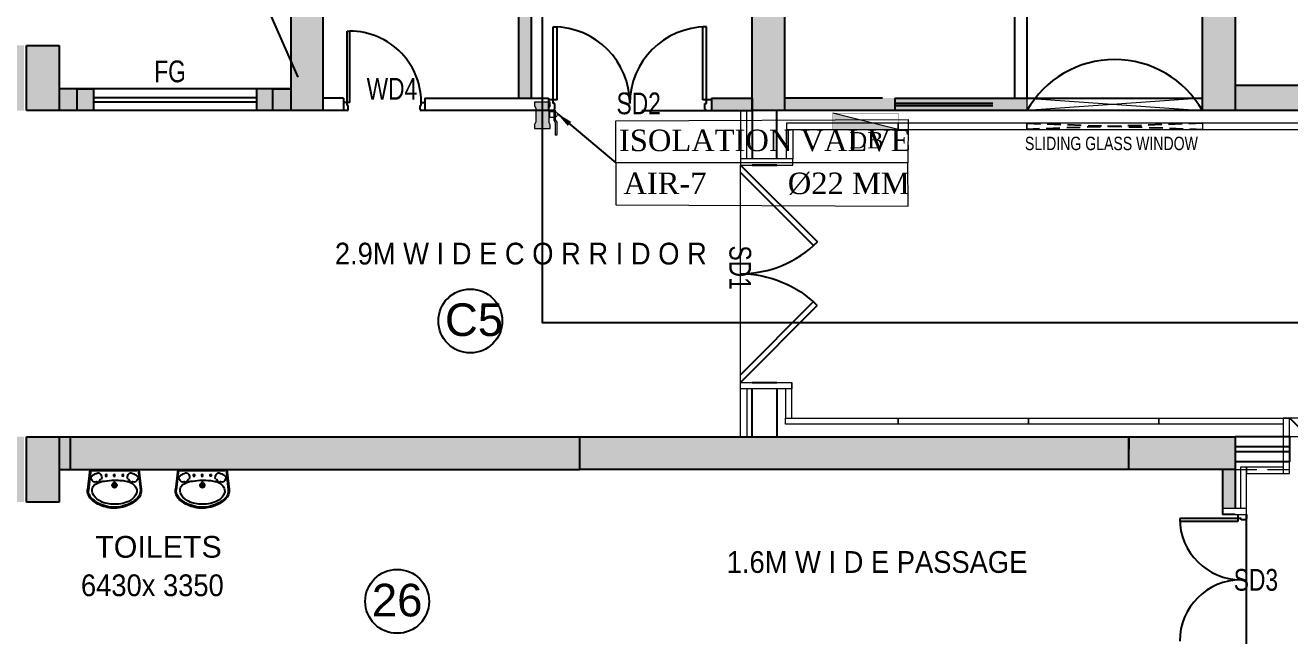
# Model space of a CAD drawing. Header units: metres. Extents: x 11749222 to 11901021, y -3863762 to -3708780.
# Drawn here: x 11784661 to 11796296, y -3792621 to -3787007 of the extents above; entities that cross this region are included whole.
import ezdxf
from ezdxf.enums import TextEntityAlignment as Align

# ---------------------------------------------------------------- set-up
doc = ezdxf.new("R2010")
doc.units = ezdxf.units.M
doc.header["$MEASUREMENT"] = 0
doc.linetypes.add('DASHED2', pattern=[0.375, 0.25, -0.125])
doc.linetypes.add('HIDDEN', pattern=[0.375, 0.25, -0.125])
doc.layers.get('0').update_dxf_attribs({"color": 251, "linetype": 'CONTINUOUS'})
for name, color, linetype, lineweight in [('0.0', 251, 'CONTINUOUS', 0), ('MEDI AIR 7', 4, 'CONTINUOUS', 25), ('MGPS', 123, 'CONTINUOUS', 13), ('OT TEXT', 251, 'CONTINUOUS', 5), ('WALL PANEL', 7, 'CONTINUOUS', 15)]:
    doc.layers.add(name, color=color, linetype=linetype, lineweight=lineweight)
for name, color, linetype in [('AR ANNOTATION', 8, 'CONTINUOUS'), ('BEAM', 251, 'CONTINUOUS'), ('BLOCK', 251, 'CONTINUOUS'), ('HATCH', 251, 'CONTINUOUS'), ('HS', 251, 'CONTINUOUS'), ('SECTION', 251, 'CONTINUOUS')]:
    doc.layers.add(name, color=color, linetype=linetype)
doc.styles.add('0_RM-NM', font='arial.ttf')
doc.styles.add('ARIAL', font='arial.ttf', dxfattribs={"width": 0.75})
doc.styles.add('Scale M 75', font='times.ttf', dxfattribs={"height": 125})
doc.styles.get("Standard").update_dxf_attribs({"font": 'arial.ttf'})
doc.dimstyles.new('Scale 50', dxfattribs={"dimscale": 0, "dimtxt": 200, "dimasz": 150, "dimexe": 0, "dimexo": 0.1, "dimgap": 0, "dimtad": 0, "dimtoh": 1, "dimdec": 0, "dimzin": 0, "dimdsep": 46, "dimtxsty": '0_RM-NM', "dimcen": 0, "dimdle": 100, "dimclrd": 204, "dimclre": 212, "dimclrt": 224, "dimadec": 0, "dimazin": 0, "dimtfac": 1, "dimtdec": 0, "dimtofl": 0, "dimtmove": 1, "dimatfit": 3, "dimfxl": 0.15, "dimtolj": 1, "dimtzin": 0, "dimlwe": -1, "dimarcsym": 0})

# ---------------------------------------------------------------- blocks, each defined once
blk = doc.blocks.new('A$C4D064DB7')
at = {"lineweight": 9}
h = blk.add_hatch(color=7, dxfattribs=at)
h.set_gradient(color1=(255, 255, 255), color2=(0, 38, 76), tint=1, name='INVCYLINDER')
h.paths.add_polyline_path([(4.55, 7.11), (3.75, 5.71), (3.75, 3.71), (12.35, 3.71), (12.35, 5.71), (11.55, 7.11), (11.55, 14.68), (12.35, 16.08), (12.35, 18.08), (3.75, 18.08), (3.75, 16.08), (4.55, 14.68)])
at = {"color": 7, "lineweight": 9}
for p, q in [((3.75, 18.08), (12.35, 18.08)), ((3.75, 16.08), (3.75, 18.08)), ((3.75, 16.08), (4.55, 14.68)), ((4.55, 14.68), (4.55, 7.11)), ((12.35, 16.08), (11.55, 14.68)), ((11.55, 14.68), (11.55, 7.11)), ((12.35, 18.08), (12.35, 16.08)), ((0, 11.9), (0, 10.9)), ((1, 8.4), (0.19, 7.07)), ((0.19, 7.07), (0.19, 0)), ((1.8, 8.17), (0.99, 6.85)), ((1, 13.69), (1, 8.4)), ((1, 13.69), (1.8, 13.69)), ((1.8, 13.69), (1.8, 8.17)), ((4.05, 12.9), (1.8, 12.9)), ((4.05, 9.9), (1.8, 9.9)), ((3.17, 12.9), (3.67, 12.9)), ((3.75, 5.71), (4.55, 7.11)), ((4.05, 13.05), (4.05, 9.72)), ((4.05, 13.05), (4.55, 13.05)), ((4.05, 9.72), (4.55, 9.72)), ((12.35, 5.71), (11.55, 7.11)), ((0.99, 6.85), (0.99, 0)), ((3.75, 3.71), (3.75, 5.71)), ((12.35, 3.71), (3.75, 3.71)), ((12.35, 5.71), (12.35, 3.71)), ((0.19, 0), (0.99, 0))]:
    blk.add_line(p, q, dxfattribs=at)
for centre, start, end in [((1, 11.9), 90, 180), ((1, 10.9), 180, 270)]:
    blk.add_arc(centre, 1, start, end, dxfattribs=at)
blk = doc.blocks.new('A$C2EC22F09')
at = {"lineweight": 15, "ltscale": 5}
h = blk.add_hatch(color=251, dxfattribs=at)
h.dxf.hatch_style = 1
h.paths.add_polyline_path([(150, 300), (0, 300), (0, -300)])
at = {"color": 7, "lineweight": 15, "ltscale": 5}
blk.add_line((0, -300), (150, 300), dxfattribs=at)
at = {"color": 7, "lineweight": 15, "ltscale": 5, "const_width": 2.42}
blk.add_lwpolyline([(0, -300), (0, 300), (150, 300), (150, -300), (0, -300)], dxfattribs=at)
at = {"layer": 'OT TEXT', "color": 117, "lineweight": 5, "insert": (-100, -9), "char_height": 150, "attachment_point": 5, "rotation": 270}
blk.add_mtext('{\\fTimes New Roman|b0|i0|c0|p18;\\C5;DB}', dxfattribs=at)

msp = doc.modelspace()

# ---------------------------------------------------------------- hatches: boundary and pattern name
at = {"ltscale": 500}
h = msp.add_hatch(color=256, dxfattribs=at)
h.paths.add_polyline_path([(11796543.1, -3787561.8), (11796543.1, -3787791.8), (11796543.1, -3787791.8)])
h.paths.add_polyline_path([(11796485.9, -3787791.8), (11796485.9, -3787561.8), (11795793.1, -3787561.8), (11795793.1, -3787791.8)])
for points in [[(11785138.1, -3787591.8), (11784973.1, -3787591.8), (11784973.1, -3787791.8), (11785138.1, -3787791.8)], [(11787103.1, -3787591.8), (11786938.1, -3787591.8), (11786938.1, -3787791.8), (11787103.1, -3787791.8)], [(11790974.3, -3787676.8), (11790974.3, -3787791.8), (11791348.1, -3787791.8), (11791348.1, -3787676.8)], [(11793878.1, -3787676.8), (11791648.1, -3787676.8), (11791648.1, -3787791.8), (11793878.1, -3787791.8)], [(11784973.1, -3790791.8), (11795793.1, -3790791.8), (11795793.1, -3791091.8), (11784973.1, -3791091.8)]]:
    msp.add_hatch(color=256, dxfattribs=at).paths.add_polyline_path(points)
h = msp.add_hatch(color=256, dxfattribs=at)
h.paths.add_polyline_path([(11795793.1, -3791506.8), (11795678.1, -3791506.8), (11795678.1, -3791478.2), (11795678.1, -3791506.8), (11795793.1, -3791506.8)])
h.paths.add_polyline_path([(11795678.1, -3791449.7), (11795793.1, -3791449.7), (11795793.1, -3791091.8), (11795678.1, -3791091.8)])
at = {"layer": 'HATCH', "ltscale": 500}
h = msp.add_hatch(color=251, dxfattribs=at)
h.dxf.hatch_style = 1
h.paths.add_polyline_path([(11782733.1, -3820581.8), (11783033.1, -3820581.8), (11783033.1, -3821481.8), (11782733.1, -3821481.8)])
h.paths.add_polyline_path([(11826143.1, -3824446.8), (11827043.1, -3824446.8), (11827043.1, -3824746.8), (11826143.1, -3824746.8)])
h.paths.add_polyline_path([(11800558.1, -3830511.8), (11800858.1, -3830511.8), (11800858.1, -3831411.8), (11800558.1, -3831411.8)])
h.paths.add_polyline_path([(11822943.1, -3830511.8), (11823543.1, -3830511.8), (11823543.1, -3830811.8), (11822943.1, -3830811.8)])
h.paths.add_polyline_path([(11779303.1, -3812391.8), (11780053.1, -3812391.8), (11780053.1, -3812691.8), (11779303.1, -3812691.8)])
h.paths.add_polyline_path([(11779303.1, -3815921.8), (11780203.1, -3815921.8), (11780203.1, -3816221.8), (11779303.1, -3816221.8)])
h.paths.add_polyline_path([(11816284.8, -3830411.8), (11817113.1, -3830411.8), (11817113.1, -3830711.8), (11816284.8, -3830711.8)])
h.paths.add_polyline_path([(11792528.1, -3829811.8), (11792828.1, -3829811.8), (11792828.1, -3830711.8), (11792528.1, -3830711.8)])
h.paths.add_polyline_path([(11786358.1, -3829961.8), (11786658.1, -3829961.8), (11786658.1, -3830711.8), (11786358.1, -3830711.8)])
h.paths.add_polyline_path([(11786033.1, -3830736.8), (11786333.1, -3830736.8), (11786333.1, -3831486.8), (11786033.1, -3831486.8)])
h.paths.add_polyline_path([(11779303.1, -3801521.8), (11780053.1, -3801521.8), (11780053.1, -3801821.8), (11779303.1, -3801821.8)])
h.paths.add_polyline_path([(11826143.1, -3801521.8), (11827043.1, -3801521.8), (11827043.1, -3801821.8), (11826143.1, -3801821.8)])
h.paths.add_polyline_path([(11779203.1, -3820581.8), (11779503.1, -3820581.8), (11779503.1, -3821481.8), (11779203.1, -3821481.8)])
h.paths.add_polyline_path([(11786033.1, -3829961.8), (11786333.1, -3829961.8), (11786333.1, -3830711.8), (11786033.1, -3830711.8)])
h.paths.add_polyline_path([(11826043.1, -3787791.8), (11826343.1, -3787791.8), (11826343.1, -3786813.5), (11826043.1, -3786813.5)])
h.paths.add_polyline_path([(11779303.1, -3808791.8), (11780053.1, -3808791.8), (11780053.1, -3809091.8), (11779303.1, -3809091.8)])
h.paths.add_polyline_path([(11807758.1, -3830511.8), (11808058.1, -3830511.8), (11808058.1, -3831411.8), (11807758.1, -3831411.8)])
h.paths.add_polyline_path([(11826143.1, -3781561.8), (11827043.1, -3781561.8), (11827043.1, -3781861.8), (11826143.1, -3781861.8)])
h.paths.add_polyline_path([(11826143.1, -3797921.8), (11827043.1, -3797921.8), (11827043.1, -3798221.8), (11826143.1, -3798221.8)])
h.paths.add_polyline_path([(11779303.1, -3805191.8), (11780053.1, -3805191.8), (11780053.1, -3805491.8), (11779303.1, -3805491.8)])
h.paths.add_polyline_path([(11811358.1, -3824481.8), (11811658.1, -3824481.8), (11811658.1, -3825381.8), (11811358.1, -3825381.8)])
h.paths.add_polyline_path([(11826143.1, -3805191.8), (11827043.1, -3805191.8), (11827043.1, -3805491.8), (11826143.1, -3805491.8)])
h.paths.add_polyline_path([(11784348.1, -3790791.8), (11784648.1, -3790791.8), (11784648.1, -3791391.8), (11784348.1, -3791391.8)])
h.paths.add_polyline_path([(11779303.1, -3790791.8), (11780203.1, -3790791.8), (11780203.1, -3791091.8), (11779303.1, -3791091.8)])
h.paths.add_polyline_path([(11826143.1, -3790791.8), (11826943.1, -3790791.8), (11826943.1, -3791091.8), (11826143.1, -3791091.8)])
h.paths.add_polyline_path([(11822943.1, -3819521.8), (11823642, -3819521.8), (11823642, -3819821.8), (11822943.1, -3819821.8)])
h.paths.add_polyline_path([(11820113.1, -3830411.8), (11820941.3, -3830411.8), (11820941.3, -3830711.8), (11820113.1, -3830711.8)])
h.paths.add_polyline_path([(11826143.1, -3812391.8), (11827043.1, -3812391.8), (11827043.1, -3812691.8), (11826143.1, -3812691.8)])
h.paths.add_polyline_path([(11784348.1, -3787191.8), (11784648.1, -3787191.8), (11784648.1, -3787791.8), (11784348.1, -3787791.8)])
h.paths.add_polyline_path([(11784673.1, -3787191.8), (11784973.1, -3787191.8), (11784973.1, -3787791.8), (11784673.1, -3787791.8)])
h.paths.add_polyline_path([(11780683.1, -3786891.8), (11780983.1, -3786891.8), (11780983.1, -3787791.8), (11780683.1, -3787791.8)])
h.paths.add_polyline_path([(11826143.1, -3830411.8), (11827043.1, -3830411.8), (11827043.1, -3830711.8), (11826143.1, -3830711.8)])
h.paths.add_polyline_path([(11798793.1, -3779261.8), (11799093.1, -3779261.8), (11799093.1, -3780161.8), (11798793.1, -3780161.8)])
h.paths.add_polyline_path([(11804823.1, -3779261.8), (11805123.1, -3779261.8), (11805123.1, -3780161.8), (11804823.1, -3780161.8)])
h.paths.add_polyline_path([(11782733.1, -3829961.8), (11783033.1, -3829961.8), (11783033.1, -3830711.8), (11782733.1, -3830711.8)])
h.paths.add_polyline_path([(11784673.1, -3790791.8), (11784973.1, -3790791.8), (11784973.1, -3791391.8), (11784673.1, -3791391.8)])
h.paths.add_polyline_path([(11795493.1, -3779261.8), (11795793.1, -3779261.8), (11795793.1, -3780161.8), (11795493.1, -3780161.8)])
h.paths.add_polyline_path([(11780683.1, -3781011.8), (11780983.1, -3781011.8), (11780983.1, -3781761.8), (11780683.1, -3781761.8)])
h.paths.add_polyline_path([(11784348.1, -3794391.8), (11784648.1, -3794391.8), (11784648.1, -3794991.8), (11784348.1, -3794991.8)])
h.paths.add_polyline_path([(11784673.1, -3794991.8), (11784973.1, -3794991.8), (11784973.1, -3794391.8), (11784673.1, -3794391.8)])
h.paths.add_polyline_path([(11782733.1, -3815471.8), (11783033.1, -3815471.8), (11783033.1, -3816221.8), (11782733.1, -3816221.8)])
h.paths.add_polyline_path([(11784348.1, -3781011.8), (11784648.1, -3781011.8), (11784648.1, -3781761.8), (11784348.1, -3781761.8)])
h.paths.add_polyline_path([(11782283.1, -3830736.8), (11783033.1, -3830736.8), (11783033.1, -3831036.8), (11782283.1, -3831036.8)])
h.paths.add_polyline_path([(11811358.1, -3830511.8), (11811658.1, -3830511.8), (11811658.1, -3831411.8), (11811358.1, -3831411.8)])
h.paths.add_polyline_path([(11782733.1, -3824481.8), (11783033.1, -3824481.8), (11783033.1, -3825231.8), (11782733.1, -3825231.8)])
h.paths.add_polyline_path([(11804158.1, -3830511.8), (11804458.1, -3830511.8), (11804458.1, -3831411.8), (11804158.1, -3831411.8)])
h.paths.add_polyline_path([(11826143.1, -3794391.8), (11827043.1, -3794391.8), (11827043.1, -3794691.8), (11826143.1, -3794691.8)])
h.paths.add_polyline_path([(11779303.1, -3797921.8), (11780053.1, -3797921.8), (11780053.1, -3798221.8), (11779303.1, -3798221.8)])
h.paths.add_polyline_path([(11820113.1, -3830736.8), (11820713.1, -3830736.8), (11820713.1, -3831036.8), (11820113.1, -3831036.8)])
h.paths.add_polyline_path([(11779028.1, -3830736.8), (11779778.1, -3830736.8), (11779778.1, -3831036.8), (11779028.1, -3831036.8)])
h.paths.add_polyline_path([(11816513.1, -3830736.8), (11817113.1, -3830736.8), (11817113.1, -3831036.8), (11816513.1, -3831036.8)])
h.paths.add_polyline_path([(11780203.1, -3794391.8), (11779303.1, -3794391.8), (11779303.1, -3794691.8), (11780203.1, -3794691.8)])
h.paths.add_polyline_path([(11792528.1, -3824481.8), (11792828.1, -3824481.8), (11792828.1, -3825381.8), (11792528.1, -3825381.8)])
h.paths.add_polyline_path([(11796958.1, -3830511.8), (11797258.1, -3830511.8), (11797258.1, -3831411.8), (11796958.1, -3831411.8)])
h.paths.add_polyline_path([(11816813.1, -3824481.8), (11817113.1, -3824481.8), (11817113.1, -3825381.8), (11816813.1, -3825381.8)])
h.paths.add_polyline_path([(11826143.1, -3815921.8), (11827043.1, -3815921.8), (11827043.1, -3816221.8), (11826143.1, -3816221.8)])
h.paths.add_polyline_path([(11826143.1, -3821181.8), (11827121.3, -3821181.8), (11827121.3, -3821481.8), (11826143.1, -3821481.8)])
h.paths.add_polyline_path([(11787103.1, -3780861.8), (11787403.1, -3780861.8), (11787403.1, -3781761.8), (11787103.1, -3781761.8)])
edge = h.paths.add_edge_path()
edge.add_line((11807608.1, -3780861.8), (11807608.1, -3781761.8))
edge.add_line((11820113.1, -3821481.8), (11821091.3, -3821481.8))
edge.add_line((11786033.1, -3815471.8), (11786033.1, -3816221.8))
edge.add_line((11807908.1, -3787791.8), (11807908.1, -3786891.8))
edge.add_line((11786333.1, -3825231.8), (11786333.1, -3824481.8))
edge.add_line((11786358.1, -3824481.8), (11786358.1, -3825231.8))
h.paths.add_polyline_path([(11804823.1, -3821181.8), (11805723.1, -3821181.8), (11805723.1, -3821481.8), (11804823.1, -3821481.8)], flags=17)
h.paths.add_polyline_path([(11789463.1, -3820581.8), (11789763.1, -3820581.8), (11789763.1, -3821481.8), (11789463.1, -3821481.8)], flags=17)
h.paths.add_polyline_path([(11786358.1, -3820731.8), (11786658.1, -3820731.8), (11786658.1, -3821481.8), (11786358.1, -3821481.8)], flags=17)
h.paths.add_polyline_path([(11786358.1, -3824481.8), (11786658.1, -3824481.8), (11786658.1, -3825231.8), (11786358.1, -3825231.8)], flags=17)
h.paths.add_polyline_path([(11794814.8, -3821181.8), (11795793.1, -3821181.8), (11795793.1, -3821481.8), (11794814.8, -3821481.8)], flags=17)
h.paths.add_polyline_path([(11796618.9, -3824481.8), (11797597.2, -3824481.8), (11797597.2, -3824781.8), (11796618.9, -3824781.8)], flags=17)
h.paths.add_polyline_path([(11810183.1, -3821181.8), (11811083.1, -3821181.8), (11811083.1, -3821481.8), (11810183.1, -3821481.8)], flags=17)
h.paths.add_polyline_path([(11798793.1, -3821181.8), (11799771.3, -3821181.8), (11799771.3, -3821481.8), (11798793.1, -3821481.8)], flags=17)
h.paths.add_polyline_path([(11816213.1, -3821181.8), (11817113.1, -3821181.8), (11817113.1, -3821481.8), (11816213.1, -3821481.8)], flags=17)
h.paths.add_polyline_path([(11786033.1, -3820731.8), (11786333.1, -3820731.8), (11786333.1, -3821481.8), (11786033.1, -3821481.8)], flags=17)
h.paths.add_polyline_path([(11786033.1, -3824481.8), (11786333.1, -3824481.8), (11786333.1, -3825231.8), (11786033.1, -3825231.8)], flags=17)
h.paths.add_polyline_path([(11810183.1, -3794391.8), (11811083.1, -3794391.8), (11811083.1, -3794691.8), (11810183.1, -3794691.8)], flags=17)
h.paths.add_polyline_path([(11804823.1, -3787191.8), (11805123.1, -3787191.8), (11805123.1, -3787791.8), (11804823.1, -3787791.8)], flags=16)
h.paths.add_polyline_path([(11804823.1, -3801521.8), (11805723.1, -3801521.8), (11805723.1, -3801821.8), (11804823.1, -3801821.8)], flags=17)
h.paths.add_polyline_path([(11801593.1, -3785331.8), (11802193.1, -3785331.8), (11802193.1, -3785631.8), (11801593.1, -3785631.8)], flags=17)
h.paths.add_polyline_path([(11801593.1, -3787491.8), (11802193.1, -3787491.8), (11802193.1, -3787791.8), (11801593.1, -3787791.8)], flags=16)
h.paths.add_polyline_path([(11810183.1, -3815921.8), (11811083.1, -3815921.8), (11811083.1, -3816221.8), (11810183.1, -3816221.8)], flags=17)
h.paths.add_polyline_path([(11786033.1, -3815471.8), (11786333.1, -3815471.8), (11786333.1, -3816221.8), (11786033.1, -3816221.8)], flags=17)
h.paths.add_polyline_path([(11795793.1, -3805491.8), (11794893.1, -3805491.8), (11794893.1, -3805191.8), (11795793.1, -3805191.8)], flags=17)
h.paths.add_polyline_path([(11788863.1, -3812391.8), (11789763.1, -3812391.8), (11789763.1, -3812691.8), (11788863.1, -3812691.8)], flags=17)
h.paths.add_polyline_path([(11795493.1, -3815621.8), (11795793.1, -3815621.8), (11795793.1, -3816521.8), (11795493.1, -3816521.8)], flags=17)
h.paths.add_polyline_path([(11788863.1, -3815921.8), (11789763.1, -3815921.8), (11789763.1, -3816221.8), (11788863.1, -3816221.8)], flags=17)
h.paths.add_polyline_path([(11804823.1, -3812391.8), (11805723.1, -3812391.8), (11805723.1, -3812691.8), (11804823.1, -3812691.8)], flags=17)
h.paths.add_polyline_path([(11786358.1, -3815471.8), (11786658.1, -3815471.8), (11786658.1, -3816221.8), (11786358.1, -3816221.8)], flags=17)
h.paths.add_polyline_path([(11788863.1, -3808791.8), (11789763.1, -3808791.8), (11789763.1, -3809091.8), (11788863.1, -3809091.8)], flags=17)
h.paths.add_polyline_path([(11810183.1, -3797921.8), (11811083.1, -3797921.8), (11811083.1, -3798221.8), (11810183.1, -3798221.8)], flags=17)
h.paths.add_polyline_path([(11810183.1, -3808791.8), (11811083.1, -3808791.8), (11811083.1, -3809091.8), (11810183.1, -3809091.8)], flags=17)
h.paths.add_polyline_path([(11810183.1, -3805191.8), (11811083.1, -3805191.8), (11811083.1, -3805491.8), (11810183.1, -3805491.8)], flags=17)
h.paths.add_polyline_path([(11813683.1, -3819521.8), (11814283.1, -3819521.8), (11814283.1, -3819821.8), (11813683.1, -3819821.8)], flags=17)
h.paths.add_polyline_path([(11820113.1, -3801521.8), (11821013.1, -3801521.8), (11821013.1, -3801821.8), (11820113.1, -3801821.8)], flags=17)
h.paths.add_polyline_path([(11816213.1, -3801521.8), (11817113.1, -3801521.8), (11817113.1, -3801821.8), (11816213.1, -3801821.8)], flags=17)
h.paths.add_polyline_path([(11798793.1, -3808491.8), (11799093.1, -3808491.8), (11799093.1, -3809391.8), (11798793.1, -3809391.8)], flags=17)
h.paths.add_polyline_path([(11804823.1, -3808791.8), (11805723.1, -3808791.8), (11805723.1, -3809091.8), (11804823.1, -3809091.8)], flags=17)
h.paths.add_polyline_path([(11820113.1, -3821181.8), (11821091.3, -3821181.8), (11821091.3, -3821481.8), (11820113.1, -3821481.8)], flags=17)
h.paths.add_polyline_path([(11795493.1, -3808491.8), (11795793.1, -3808491.8), (11795793.1, -3809391.8), (11795493.1, -3809391.8)], flags=17)
h.paths.add_polyline_path([(11816813.1, -3808491.8), (11817113.1, -3808491.8), (11817113.1, -3809391.8), (11816813.1, -3809391.8)], flags=17)
h.paths.add_polyline_path([(11798793.1, -3801521.8), (11799693.1, -3801521.8), (11799693.1, -3801821.8), (11798793.1, -3801821.8)], flags=17)
h.paths.add_polyline_path([(11811910.6, -3787491.8), (11812810.6, -3787491.8), (11812810.6, -3787791.8), (11811910.6, -3787791.8)], flags=17)
h.paths.add_polyline_path([(11816213.1, -3787491.8), (11817113.1, -3787491.8), (11817113.1, -3787791.8), (11816213.1, -3787791.8)], flags=17)
h.paths.add_polyline_path([(11820113.1, -3787491.8), (11821013.1, -3787491.8), (11821013.1, -3787791.8), (11820113.1, -3787791.8)], flags=17)
h.paths.add_polyline_path([(11804823.1, -3805191.8), (11805723.1, -3805191.8), (11805723.1, -3805491.8), (11804823.1, -3805491.8)], flags=17)
h.paths.add_polyline_path([(11798793.1, -3805191.8), (11799693.1, -3805191.8), (11799693.1, -3805491.8), (11798793.1, -3805491.8)], flags=17)
h.paths.add_polyline_path([(11792363.1, -3819521.8), (11792963.1, -3819521.8), (11792963.1, -3819821.8), (11792363.1, -3819821.8)], flags=17)
h.paths.add_polyline_path([(11804823.1, -3794391.8), (11805723.1, -3794391.8), (11805723.1, -3794691.8), (11804823.1, -3794691.8)], flags=17)
h.paths.add_polyline_path([(11788863.1, -3805191.8), (11789763.1, -3805191.8), (11789763.1, -3805491.8), (11788863.1, -3805491.8)], flags=17)
h.paths.add_polyline_path([(11820113.1, -3805191.8), (11821013.1, -3805191.8), (11821013.1, -3805491.8), (11820113.1, -3805491.8)], flags=17)
h.paths.add_polyline_path([(11816213.1, -3805191.8), (11817113.1, -3805191.8), (11817113.1, -3805491.8), (11816213.1, -3805491.8)], flags=17)
h.paths.add_polyline_path([(11820113.1, -3808491.8), (11820413.1, -3808491.8), (11820413.1, -3809391.8), (11820113.1, -3809391.8)], flags=17)
h.paths.add_polyline_path([(11798793.1, -3812091.8), (11799093.1, -3812091.8), (11799093.1, -3812991.8), (11798793.1, -3812991.8)], flags=17)
h.paths.add_polyline_path([(11820113.1, -3815621.8), (11820413.1, -3815621.8), (11820413.1, -3816521.8), (11820113.1, -3816521.8)], flags=17)
h.paths.add_polyline_path([(11804823.1, -3797921.8), (11805723.1, -3797921.8), (11805723.1, -3798221.8), (11804823.1, -3798221.8)], flags=17)
h.paths.add_polyline_path([(11816813.1, -3797621.8), (11817113.1, -3797621.8), (11817113.1, -3798521.8), (11816813.1, -3798521.8)], flags=17)
h.paths.add_polyline_path([(11820113.1, -3797621.8), (11820413.1, -3797621.8), (11820413.1, -3798521.8), (11820113.1, -3798521.8)], flags=17)
h.paths.add_polyline_path([(11794893.1, -3801521.8), (11795793.1, -3801521.8), (11795793.1, -3801821.8), (11794893.1, -3801821.8)], flags=17)
h.paths.add_polyline_path([(11809987.8, -3801521.6), (11811083.1, -3801521.8), (11811083.1, -3801821.8), (11809987.8, -3801821.6)], flags=17)
h.paths.add_polyline_path([(11788863.1, -3801521.8), (11789763.1, -3801521.8), (11789763.1, -3801821.8), (11788863.1, -3801821.8)], flags=17)
h.paths.add_polyline_path([(11803818.9, -3824481.8), (11804797.2, -3824481.8), (11804797.2, -3824781.8), (11803818.9, -3824781.8)], flags=17)
h.paths.add_polyline_path([(11795493.1, -3812091.8), (11795793.1, -3812091.8), (11795793.1, -3812991.8), (11795493.1, -3812991.8)], flags=17)
h.paths.add_polyline_path([(11791348.1, -3781761.8), (11791648.1, -3781761.8), (11791648.1, -3780961.8), (11791348.1, -3780961.8)], flags=17)
h.paths.add_polyline_path([(11820113.1, -3794091.8), (11820413.1, -3794091.8), (11820413.1, -3794991.8), (11820113.1, -3794991.8)], flags=17)
h.paths.add_polyline_path([(11795493.1, -3784731.8), (11795793.1, -3784731.8), (11795793.1, -3785631.8), (11795493.1, -3785631.8)], flags=17)
h.paths.add_polyline_path([(11810183.1, -3790791.8), (11811083.1, -3790791.8), (11811083.1, -3791091.8), (11810183.1, -3791091.8)], flags=17)
h.paths.add_polyline_path([(11804823.1, -3784731.8), (11805123.1, -3784731.8), (11805123.1, -3785631.8), (11804823.1, -3785631.8)], flags=17)
h.paths.add_polyline_path([(11791348.1, -3786891.8), (11791648.1, -3786891.8), (11791648.1, -3787791.8), (11791348.1, -3787791.8)], flags=17)
h.paths.add_polyline_path([(11807608.1, -3786891.8), (11807908.1, -3786891.8), (11807908.1, -3787791.8), (11807608.1, -3787791.8)], flags=16)
h.paths.add_polyline_path([(11788863.1, -3790791.8), (11789763.1, -3790791.8), (11789763.1, -3791091.8), (11788863.1, -3791091.8)], flags=17)
h.paths.add_polyline_path([(11798793.1, -3790791.8), (11799438.1, -3790791.8), (11799438.1, -3791091.8), (11798793.1, -3791091.8)], flags=17)
h.paths.add_polyline_path([(11787103.1, -3786891.8), (11787403.1, -3786891.8), (11787403.1, -3787791.8), (11787103.1, -3787791.8)], flags=17)
h.paths.add_polyline_path([(11816813.1, -3780861.8), (11817113.1, -3780861.8), (11817113.1, -3781761.8), (11816813.1, -3781761.8)], flags=17)
h.paths.add_polyline_path([(11795493.1, -3786891.8), (11795793.1, -3786891.8), (11795793.1, -3787791.8), (11795493.1, -3787791.8)], flags=17)
h.paths.add_polyline_path([(11812210.6, -3780861.8), (11812510.6, -3780861.8), (11812510.6, -3781761.8), (11812210.6, -3781761.8)], flags=17)
h.paths.add_polyline_path([(11820113.1, -3790791.8), (11821013.1, -3790791.8), (11821013.1, -3791091.8), (11820113.1, -3791091.8)], flags=17)
h.paths.add_polyline_path([(11795493.1, -3797621.8), (11795793.1, -3797621.8), (11795793.1, -3798521.8), (11795493.1, -3798521.8)], flags=17)
h.paths.add_polyline_path([(11788863.1, -3794391.8), (11789763.1, -3794391.8), (11789763.1, -3794691.8), (11788863.1, -3794691.8)], flags=17)
h.paths.add_polyline_path([(11807608.1, -3780861.8), (11807908.1, -3780861.8), (11807908.1, -3781761.8), (11807608.1, -3781761.8)], flags=17)
h.paths.add_polyline_path([(11816213.1, -3790791.8), (11817113.1, -3790791.8), (11817113.1, -3791091.8), (11816213.1, -3791091.8)], flags=17)
h.paths.add_polyline_path([(11820113.1, -3780861.8), (11820413.1, -3780861.8), (11820413.1, -3781761.8), (11820113.1, -3781761.8)], flags=17)
h.paths.add_polyline_path([(11807418.9, -3824481.8), (11808397.2, -3824481.8), (11808397.2, -3824781.8), (11807418.9, -3824781.8)], flags=17)
h.paths.add_polyline_path([(11804823.1, -3790791.8), (11805723.1, -3790791.8), (11805723.1, -3791091.8), (11804823.1, -3791091.8)], flags=17)
h.paths.add_polyline_path([(11804823.1, -3815921.8), (11805723.1, -3815921.8), (11805723.1, -3816221.8), (11804823.1, -3816221.8)], flags=17)
h.paths.add_polyline_path([(11798793.1, -3794091.8), (11799093.1, -3794091.8), (11799093.1, -3794991.8), (11798793.1, -3794991.8)], flags=17)
h.paths.add_polyline_path([(11810183.1, -3812391.8), (11811083.1, -3812391.8), (11811083.1, -3812691.8), (11810183.1, -3812691.8)], flags=17)
h.paths.add_polyline_path([(11795493.1, -3794991.8), (11795793.1, -3794991.8), (11795793.1, -3794094.2), (11795493.1, -3794094.2)], flags=17)
h.paths.add_polyline_path([(11816813.1, -3812091.8), (11817113.1, -3812091.8), (11817113.1, -3812991.8), (11816813.1, -3812991.8)], flags=17)
h.paths.add_polyline_path([(11798793.1, -3815621.8), (11799093.1, -3815621.8), (11799093.1, -3816521.8), (11798793.1, -3816521.8)], flags=17)
h.paths.add_polyline_path([(11820113.1, -3812091.8), (11820413.1, -3812091.8), (11820413.1, -3812991.8), (11820113.1, -3812991.8)], flags=17)
h.paths.add_polyline_path([(11794814.8, -3790791.8), (11795793.1, -3790791.8), (11795793.1, -3791091.8), (11794814.8, -3791091.8)], flags=17)
h.paths.add_polyline_path([(11816813.1, -3815621.8), (11817113.1, -3815621.8), (11817113.1, -3816521.8), (11816813.1, -3816521.8)], flags=17)
h.paths.add_polyline_path([(11798793.1, -3797621.8), (11799093.1, -3797621.8), (11799093.1, -3798521.8), (11798793.1, -3798521.8)], flags=17)
h.paths.add_polyline_path([(11788863.1, -3797921.8), (11789763.1, -3797921.8), (11789763.1, -3798221.8), (11788863.1, -3798221.8)], flags=17)
h.paths.add_polyline_path([(11816813.1, -3794091.8), (11817113.1, -3794091.8), (11817113.1, -3794991.8), (11816813.1, -3794991.8)], flags=17)
h.paths.add_polyline_path([(11820413.1, -3824539), (11820113.1, -3824539), (11820113.1, -3825460.1), (11820413.1, -3825460.1)])
at = {"layer": 'HS', "lineweight": -3, "ltscale": 500}
h = msp.add_hatch(color=256, dxfattribs=at)
h.dxf.hatch_style = 1
h.paths.add_polyline_path([(11789318.1, -3782828.6), (11789203.1, -3782828.6), (11789203.1, -3787676.8), (11789318.1, -3787676.8)])
h = msp.add_hatch(color=256, dxfattribs=at)
h.dxf.hatch_style = 1
h.paths.add_polyline_path([(11785288.1, -3787791.8), (11785288.1, -3787591.8), (11785138.1, -3787591.8), (11785138.1, -3787791.8)])
h.paths.add_polyline_path([(11786788.1, -3787591.8), (11786788.1, -3787791.8), (11786938.1, -3787791.8), (11786938.1, -3787591.8)])
h = msp.add_hatch(color=256, dxfattribs=at)
h.dxf.hatch_style = 1
h.paths.add_polyline_path([(11793563.1, -3787745.8), (11792663.1, -3787745.8), (11792663.1, -3787791.8), (11793563.1, -3787791.8)])
h.paths.add_polyline_path([(11793563.1, -3787722.8), (11792663.1, -3787722.8), (11792663.1, -3787745.8), (11793563.1, -3787745.8)])
h.paths.add_polyline_path([(11793563.1, -3787676.8), (11792663.1, -3787676.8), (11792663.1, -3787722.8), (11793563.1, -3787722.8)])
h.paths.add_polyline_path([(11790067.7, -3787574.2), (11790380.9, -3787574.2), (11790380.9, -3787875), (11790067.7, -3787875)], flags=9)

# ---------------------------------------------------------------- linework, layer by layer
at = {"lineweight": 25}
for p, q in [((11787403.1, -3787791.8), (11787403.1, -3780861.8)), ((11784648.1, -3781761.8), (11787168.1, -3787482.4)), ((11789203.1, -3787676.8), (11789203.1, -3782793.7)), ((11789318.1, -3787676.8), (11789318.1, -3782828.6)), ((11793763.1, -3785596.8), (11793763.1, -3787676.8)), ((11793878.1, -3785596.8), (11793878.1, -3787676.8)), ((11787103.1, -3786891.8), (11787103.1, -3787791.8)), ((11787621.8, -3787060.6), (11787648.1, -3787060.6)), ((11787621.8, -3787743.1), (11787621.8, -3787060.6)), ((11787648.1, -3787716.8), (11787648.1, -3787060.6)), ((11789519.3, -3787726.8), (11789519.3, -3787021.8)), ((11789519.3, -3787021.8), (11789554.3, -3787021.8)), ((11789554.3, -3787691.8), (11789554.3, -3787021.8)), ((11790894.3, -3787691.8), (11790894.3, -3787021.8)), ((11790929.3, -3787021.8), (11790894.3, -3787021.8)), ((11790929.3, -3787726.8), (11790929.3, -3787021.8)), ((11784673.1, -3787791.8), (11784673.1, -3787191.8)), ((11784673.1, -3787191.8), (11784973.1, -3787191.8)), ((11784973.1, -3787191.8), (11784973.1, -3787791.8)), ((11796543.1, -3787561.8), (11795793.1, -3787561.8)), ((11796543.1, -3787561.8), (11795793.1, -3787561.8)), ((11795793.1, -3787561.8), (11795793.1, -3787791.8)), ((11787103.1, -3787591.8), (11784973.1, -3787591.8)), ((11785138.1, -3787791.8), (11785138.1, -3787591.8)), ((11785288.1, -3787671.8), (11786788.1, -3787671.8)), ((11786938.1, -3787791.8), (11786938.1, -3787591.8)), ((11787588.1, -3787676.8), (11787403.1, -3787676.8)), ((11787588.1, -3787676.8), (11787588.1, -3787791.8)), ((11788338.1, -3787676.8), (11789474.3, -3787676.8)), ((11788338.1, -3787676.8), (11788338.1, -3787791.8)), ((11789474.3, -3787676.8), (11789474.3, -3787791.8)), ((11790974.3, -3787676.8), (11791348.1, -3787676.8)), ((11790974.3, -3787676.8), (11790974.3, -3787791.8)), ((11791348.1, -3787676.8), (11791348.1, -3787791.8)), ((11792548.1, -3787676.8), (11791648.1, -3787676.8)), ((11792663.1, -3787676.8), (11792663.1, -3787791.8)), ((11792663.1, -3787676.8), (11795493.1, -3787676.8)), ((11787621.8, -3787791.8), (11784673.1, -3787791.8)), ((11785288.1, -3787711.8), (11786788.1, -3787711.8)), ((11787648.1, -3787716.8), (11787588.1, -3787716.8)), ((11787588.1, -3787716.8), (11787588.1, -3787791.8)), ((11787633.1, -3787743.1), (11787621.8, -3787743.1)), ((11787621.8, -3787791.8), (11787621.8, -3787789.9)), ((11787633.1, -3787780.6), (11787631.2, -3787780.6)), ((11787633.1, -3787780.6), (11787633.1, -3787743.1)), ((11788293.1, -3787743.1), (11788304.3, -3787743.1)), ((11788293.1, -3787780.6), (11788293.1, -3787743.1)), ((11788293.1, -3787780.6), (11788294.9, -3787780.6)), ((11788304.3, -3787743.1), (11788304.3, -3787716.8)), ((11788304.3, -3787716.8), (11788338.1, -3787716.8)), ((11788304.3, -3787791.8), (11788304.3, -3787789.9)), ((11789519.3, -3787791.8), (11788304.3, -3787791.8)), ((11789554.3, -3787691.8), (11789474.3, -3787691.8)), ((11789534.3, -3787726.8), (11789519.3, -3787726.8)), ((11789519.3, -3787791.8), (11789519.3, -3787789.3)), ((11789534.3, -3787776.8), (11789531.8, -3787776.8)), ((11789534.3, -3787776.8), (11789534.3, -3787726.8)), ((11790333.1, -3787791.8), (11791348.1, -3787791.8)), ((11790974.3, -3787691.8), (11790894.3, -3787691.8)), ((11790914.3, -3787726.8), (11790929.3, -3787726.8)), ((11790914.3, -3787776.8), (11790914.3, -3787726.8)), ((11790914.3, -3787776.8), (11790916.8, -3787776.8)), ((11790929.3, -3787791.8), (11790929.3, -3787789.3)), ((11795493.1, -3787791.8), (11791648.1, -3787791.8)), ((11792663.1, -3787722.8), (11793563.1, -3787722.8)), ((11792663.1, -3787745.8), (11793563.1, -3787745.8)), ((11796485.9, -3787791.8), (11795793.1, -3787791.8)), ((11791242.2, -3788361.6), (11791914, -3789033.4)), ((11791243.1, -3788291.8), (11791950.2, -3788998.9)), ((11791578.1, -3788291.8), (11791348.1, -3788291.8)), ((11791241.4, -3790291.8), (11791948.5, -3789584.7)), ((11791242.2, -3790220.2), (11791912.2, -3789550.2)), ((11796293.1, -3790617.6), (11797000.2, -3791324.7)), ((11784673.1, -3791391.8), (11784673.1, -3790791.8)), ((11784673.1, -3790791.8), (11794814.8, -3790791.8)), ((11784973.1, -3790791.8), (11784973.1, -3791391.8)), ((11789763.1, -3791091.8), (11789763.1, -3790791.8)), ((11794814.8, -3790791.8), (11794814.8, -3790906.8)), ((11796293.1, -3790791.8), (11795793.1, -3790791.8)), ((11796293.1, -3790791.8), (11796293.1, -3791021.8)), ((11796293.1, -3790883.8), (11795793.1, -3790883.8)), ((11796293.1, -3790929.8), (11795793.1, -3790929.8)), ((11796293.1, -3791021.8), (11795793.1, -3791021.8)), ((11784973.1, -3791091.8), (11789763.1, -3791091.8)), ((11785254.3, -3791091.8), (11785233.6, -3791276.5)), ((11785262.3, -3791091.8), (11785240.9, -3791283.2)), ((11785254.3, -3791091.8), (11785706.8, -3791091.8)), ((11785269.5, -3791101.4), (11785687.4, -3791102.6)), ((11785417.3, -3791146.2), (11785391.1, -3791146.2)), ((11785405.2, -3791163.7), (11785405.2, -3791131.2)), ((11785492.1, -3791146.2), (11785465.8, -3791146.2)), ((11785480, -3791163.7), (11785480, -3791131.2)), ((11785571.3, -3791146.2), (11785545.1, -3791146.2)), ((11785559.2, -3791158.5), (11785559.2, -3791131.2)), ((11785698.8, -3791091.8), (11785720.3, -3791283.2)), ((11785706.8, -3791091.8), (11785727.5, -3791276.5)), ((11786063.1, -3791091.8), (11786042.4, -3791276.5)), ((11786071.1, -3791091.8), (11786049.6, -3791283.2)), ((11786063.1, -3791091.8), (11786515.5, -3791091.8)), ((11786078.2, -3791101.4), (11786496.1, -3791102.6)), ((11786226, -3791146.2), (11786199.8, -3791146.2)), ((11786213.9, -3791163.7), (11786213.9, -3791131.2)), ((11786300.8, -3791146.2), (11786274.6, -3791146.2)), ((11786288.7, -3791163.7), (11786288.7, -3791131.2)), ((11786380.1, -3791146.2), (11786353.8, -3791146.2)), ((11786368, -3791158.5), (11786368, -3791131.2)), ((11786507.6, -3791091.8), (11786529, -3791283.2)), ((11786515.5, -3791091.8), (11786536.2, -3791276.5)), ((11795678.1, -3791091.8), (11795678.1, -3791506.8)), ((11795793.1, -3791091.8), (11795793.1, -3791449.7)), ((11785451.2, -3791235.1), (11785511.5, -3791235.1)), ((11785481.5, -3791265.2), (11785481.5, -3791203.8)), ((11786259.9, -3791235.1), (11786320.3, -3791235.1)), ((11786290.2, -3791265.2), (11786290.2, -3791203.8)), ((11784973.1, -3791391.8), (11784673.1, -3791391.8)), ((11795793.1, -3791506.8), (11795678.1, -3791506.8)), ((11795820.2, -3791506.8), (11795820.2, -3791570.8)), ((11795900.2, -3791506.8), (11795900.2, -3791542.8)), ((11795900.2, -3792706.8), (11795900.2, -3791506.8)), ((11795848.2, -3791542.8), (11795284.2, -3791542.8)), ((11795284.2, -3791542.8), (11795284.2, -3791570.8)), ((11795820.2, -3791570.8), (11795284.2, -3791570.8)), ((11795848.2, -3791554.8), (11795848.2, -3791542.8)), ((11795888.2, -3791554.8), (11795848.2, -3791554.8)), ((11795888.2, -3791554.8), (11795888.2, -3791552.8)), ((11795900.2, -3791542.8), (11795898.2, -3791542.8))]:
    msp.add_line(p, q, dxfattribs=at)
at = {"lineweight": 25, "ltscale": 500}
for p, q in [((11791348.1, -3787791.8), (11791348.1, -3786891.8)), ((11791648.1, -3786891.8), (11791648.1, -3787791.8)), ((11795493.1, -3787791.8), (11795493.1, -3786891.8)), ((11795793.1, -3786891.8), (11795793.1, -3787791.8)), ((11785138.1, -3787591.8), (11785288.1, -3787591.8)), ((11785288.1, -3787591.8), (11785288.1, -3787791.8)), ((11786788.1, -3787591.8), (11786788.1, -3787791.8)), ((11786938.1, -3787591.8), (11787103.1, -3787591.8)), ((11791648.1, -3787791.8), (11791348.1, -3787791.8)), ((11795793.1, -3787791.8), (11795493.1, -3787791.8)), ((11791348.1, -3790291.8), (11791578.1, -3790291.8)), ((11785073.1, -3790791.8), (11785073.1, -3791091.8)), ((11794814.8, -3791091.8), (11794814.8, -3790791.8)), ((11794814.8, -3790791.8), (11795793.1, -3790791.8)), ((11795793.1, -3790791.8), (11795793.1, -3791091.8)), ((11795793.1, -3791091.8), (11789763.1, -3791091.8))]:
    msp.add_line(p, q, dxfattribs=at)
at = {"color": 6, "linetype": 'DASHED2', "ltscale": 500}
for points in [[(11793878.1, -3787907.2), (11795493.1, -3787964.3)], [(11795493.1, -3787907.2), (11793878.1, -3787964.3)]]:
    msp.add_lwpolyline(points, dxfattribs=at)
at = {"lineweight": -3, "ltscale": 500}
for centre in [(11788755.6, -3789726.3), (11788082.6, -3792305.4)]:
    msp.add_circle(centre, 293.8, dxfattribs=at)
for centre, radius, start, end in [((11787648.1, -3787716.8), 656.2, 357.70756, 90), ((11789519.3, -3787726.8), 705, 0, 90), ((11790929.3, -3787726.8), 705, 90, 180), ((11787621.8, -3787780.6), 9.38, 270, 0), ((11788304.3, -3787780.6), 9.38, 180, 270), ((11789519.3, -3787776.8), 12.5, 270, 0), ((11790929.3, -3787776.8), 12.5, 180, 270), ((11795848.2, -3791542.8), 564, 180, 270), ((11795888.2, -3791542.8), 10, 270, 0), ((11795848.2, -3792670.8), 564, 90, 180)]:
    msp.add_arc(centre, radius, start, end)
at = {"lineweight": -3}
msp.add_arc((11794685.5, -3788249.5), 928.2, 29.53899, 150.45391, dxfattribs=at)
msp.add_ellipse((11791243.1, -3788291.8), major_axis=(-696.9, 717.2), ratio=1, start_param=2.370538, end_param=3.1559389)
at = {"extrusion": (0, 0, -1)}
for centre, major_axis, start_param, end_param in [((11791241.4, -3790291.8), (-717.2, 696.9), 0.7997472, 1.5851426), ((11785274.2, -3791077.2), (24.7, 0), 1.7654674, 2.50956), ((11785285.9, -3791167.8), (20.7, 0), 2.6618836, 4.2448997), ((11785356.6, -3791246.8), (126.1, 0.3), 4.0271905, 4.3730335), ((11785330.4, -3791158), (34, 0), 4.2221211, 5.0849582), ((11785314.5, -3791166.6), (49.2, -0.1), -0.960797, -0.2254119), ((11785331.8, -3791164.5), (31.9, 0.1), -0.2767666, 0.5253072), ((11785405.2, -3791146.2), (6.43, -0.02), 3.1390351, 9.4222204), ((11785480, -3791146.2), (6.43, -0.08), 3.1288296, 9.4120149), ((11785559.2, -3791146.2), (6.43, -0.02), 3.1390351, 9.4222204), ((11785631.4, -3791164.5), (31.9, 0), 2.6203276, 3.4224013), ((11785648.8, -3791166.6), (49.2, -0.3), 3.3597347, 4.0951198), ((11785632.9, -3791158), (34, 0), 4.3398197, 5.2026568), ((11785606.6, -3791246.8), (126.1, -1.1), -1.2380361, -0.8921931), ((11785677.3, -3791167.8), (20.7, 0), -1.1015071, 0.481509), ((11785681.8, -3791069.5), (33.5, 0), 0.7272512, 1.402875), ((11786083, -3791077.2), (24.7, 0), 1.7654674, 2.50956), ((11786094.6, -3791167.8), (20.7, 0), 2.6618836, 4.2448997), ((11786165.3, -3791246.8), (126.1, 0.3), 4.0271905, 4.3730335), ((11786139.1, -3791158), (34, 0), 4.2221211, 5.0849582), ((11786123.2, -3791166.6), (49.2, -0.1), -0.960797, -0.2254119), ((11786140.6, -3791164.5), (31.9, 0.1), -0.2767666, 0.5253072), ((11786213.9, -3791146.2), (6.43, -0.02), 3.1390351, 9.4222204), ((11786288.7, -3791146.2), (6.43, -0.08), 3.1288296, 9.4120149), ((11786368, -3791146.2), (6.43, -0.02), 3.1390351, 9.4222204), ((11786440.1, -3791164.5), (31.9, 0), 2.6203276, 3.4224013), ((11786457.5, -3791166.6), (49.2, -0.3), 3.3597347, 4.0951198), ((11786441.6, -3791158), (34, 0), 4.3398197, 5.2026568), ((11786415.4, -3791246.8), (126.1, -1.1), -1.2380361, -0.8921931), ((11786486.1, -3791167.8), (20.7, 0), -1.1015071, 0.481509), ((11786490.5, -3791069.5), (33.5, 0), 0.7272512, 1.402875), ((11785316.3, -3791286.7), (83.2, 0.1), 2.8501182, 3.2647513), ((11785318.7, -3791290.2), (78.1, 0), 2.5623759, 3.2316934), ((11785321.5, -3791159.5), (56.9, -0.3), 2.1764576, 2.8166911), ((11785371.4, -3791283.1), (94.7, 0), 2.8905372, 3.3629836), ((11785352.3, -3791294.6), (80.1, 0), 3.5544949, 4.2995475), ((11785300.3, -3791192.3), (17.9, 0), 0.8808481, 2.2609081), ((11785317.6, -3791212.3), (6.08, 6.08), 4.7305459, 6.1279799), ((11785404.7, -3791365.1), (166.8, -0.1), 4.1811118, 4.6415593), ((11785319.1, -3791213.3), (6.17, -6.17), 4.3547788, 6.0271235), ((11785350.2, -3791198.6), (8.55, 0.03), 1.4551881, 3.796569), ((11785367, -3791206.1), (26.8, -0.2), 3.6288583, 4.4202337), ((11785515.1, -3791990), (800.7, -0.8), 4.5581593, 4.668067), ((11785481.5, -3791235.1), (21.6, 0), 3.1412542, 9.4244395), ((11785481.5, -3791235.1), (15.5, 0.1), 3.1453081, 9.4284934), ((11785481.5, -3791235.1), (10.9, 0), 3.1420474, 9.4252327), ((11785477.4, -3791922.2), (732.1, -0.1), -1.5666704, -1.4740791), ((11785526.3, -3791489.1), (296.4, 0.3), -1.4957942, -1.328336), ((11785581.8, -3791310), (109.8, 0), -1.4310172, -0.4361462), ((11785596.2, -3791206.1), (26.8, 0.2), -1.2786411, -0.4872657), ((11785614.3, -3791198.3), (7.39, 0), -0.7277236, 1.3733367), ((11785643.5, -3791212.5), (5.47, -5.47), 2.0970528, 3.5418085), ((11785645.6, -3791212.3), (6.08, 6.08), 4.8675944, 6.2650284), ((11785662.9, -3791192.3), (17.9, 0), 0.8806845, 2.2607445), ((11785641.7, -3791159.5), (56.9, 0.3), 0.3249018, 0.9651353), ((11785616.1, -3791291.6), (70.9, 0), -0.4051992, 0.5657295), ((11785626, -3791287.8), (94.4, -0.1), -0.0496578, 0.8381164), ((11785628.9, -3791289.7), (99.5, 0), -0.132539, 0.8487312), ((11786125, -3791286.7), (83.2, 0.1), 2.8501182, 3.2647513), ((11786127.4, -3791290.2), (78.1, 0), 2.5623759, 3.2316934), ((11786130.3, -3791159.5), (56.9, -0.3), 2.1764576, 2.8166911), ((11786180.1, -3791283.1), (94.7, 0), 2.8905372, 3.3629836), ((11786161.1, -3791294.6), (80.1, 0), 3.5544949, 4.2995475), ((11786109, -3791192.3), (17.9, 0), 0.8808481, 2.2609081), ((11786126.4, -3791212.3), (6.08, 6.08), 4.7305459, 6.1279799), ((11786213.4, -3791365.1), (166.8, -0.1), 4.1811118, 4.6415593), ((11786127.8, -3791213.3), (6.17, -6.17), 4.3547788, 6.0271235), ((11786159, -3791198.6), (8.55, 0.03), 1.4551881, 3.796569), ((11786175.8, -3791206.1), (26.8, -0.2), 3.6288583, 4.4202337), ((11786323.9, -3791990), (800.7, -0.8), 4.5581593, 4.668067), ((11786290.2, -3791235.1), (21.6, 0), 3.1412542, 9.4244395), ((11786290.2, -3791235.1), (15.5, 0.1), 3.1453081, 9.4284934), ((11786290.2, -3791235.1), (10.9, 0), 3.1420474, 9.4252327), ((11786286.1, -3791922.2), (732.1, -0.1), -1.5666704, -1.4740791), ((11786335, -3791489.1), (296.4, 0.3), -1.4957942, -1.328336), ((11786390.6, -3791310), (109.8, 0), -1.4310172, -0.4361462), ((11786405, -3791206.1), (26.8, 0.2), -1.2786411, -0.4872657), ((11786423, -3791198.3), (7.39, 0), -0.7277236, 1.3733367), ((11786452.2, -3791212.5), (5.47, -5.47), 2.0970528, 3.5418085), ((11786454.4, -3791212.3), (6.08, 6.08), 4.8675944, 6.2650284), ((11786471.7, -3791192.3), (17.9, 0), 0.8806845, 2.2607445), ((11786450.4, -3791159.5), (56.9, 0.3), 0.3249018, 0.9651353), ((11786424.9, -3791291.6), (70.9, 0), -0.4051992, 0.5657295), ((11786434.7, -3791287.8), (94.4, -0.1), -0.0496578, 0.8381164), ((11786437.6, -3791289.7), (99.5, 0), -0.132539, 0.8487312), ((11785340.4, -3791289.2), (106, 0.1), 2.3105523, 2.9425723), ((11785361.2, -3791273.7), (123.1, 0.1), 2.1274352, 2.6400922), ((11785465.1, -3791158.1), (287, -0.2), 1.8089811, 2.3228038), ((11785398.6, -3791265.1), (126, -0.2), 2.0540554, 2.8027512), ((11785426.8, -3791226.5), (200.3, 0.2), 1.8682154, 2.2817889), ((11785467.5, -3791164.5), (247.5, 0), 1.5798089, 2.1127917), ((11785485.2, -3791115.1), (297.5, 0), 1.1414952, 1.637774), ((11785491.9, -3791151.5), (293.9, 0.1), 0.8098555, 1.4144101), ((11785498.5, -3791159.3), (275.4, 0), 0.8065414, 1.1809149), ((11785557.4, -3791255.9), (139.7, 0.2), 0.5575633, 1.1937865), ((11786149.1, -3791289.2), (106, 0.1), 2.3105523, 2.9425723), ((11786169.9, -3791273.7), (123.1, 0.1), 2.1274352, 2.6400922), ((11786273.9, -3791158.1), (287, -0.2), 1.8089811, 2.3228038), ((11786207.3, -3791265.1), (126, -0.2), 2.0540554, 2.8027512), ((11786235.5, -3791226.5), (200.3, 0.2), 1.8682154, 2.2817889), ((11786276.2, -3791164.5), (247.5, 0), 1.5798089, 2.1127917), ((11786293.9, -3791115.1), (297.5, 0), 1.1414952, 1.637774), ((11786300.7, -3791151.5), (293.9, 0.1), 0.8098555, 1.4144101), ((11786307.3, -3791159.3), (275.4, 0), 0.8065414, 1.1809149), ((11786366.1, -3791255.9), (139.7, 0.2), 0.5575633, 1.1937865), ((11785481, -3791137), (302.7, 0), 1.155365, 1.9521887), ((11785476.7, -3791174.5), (274.2, 0.1), 1.3465941, 1.8651752), ((11786289.7, -3791137), (302.7, 0), 1.155365, 1.9521887), ((11786285.5, -3791174.5), (274.2, 0.1), 1.3465941, 1.8651752)]:
    msp.add_ellipse(centre, major_axis=major_axis, ratio=1, start_param=start_param, end_param=end_param, dxfattribs=at)
at = {"layer": '0.0', "ltscale": 500}
for p, q in [((11793878.1, -3787676.8), (11795493.1, -3787791.9)), ((11795493.1, -3787676.8), (11793878.1, -3787791.8)), ((11793878.1, -3787676.8), (11793878.1, -3787791.8)), ((11791242.2, -3790291.8), (11791242.2, -3788291.8)), ((11796293.1, -3790618.4), (11798293.1, -3790618.4))]:
    msp.add_line(p, q, dxfattribs=at)
at = {"layer": 'BEAM', "linetype": 'HIDDEN', "lineweight": 18, "ltscale": 800}
for p, q in [((11798793.1, -3790791.8), (11795793.1, -3790791.8)), ((11795793.1, -3791091.8), (11798793.1, -3791091.8))]:
    msp.add_line(p, q, dxfattribs=at)
at = {"layer": 'MEDI AIR 7', "color": 4}
msp.add_lwpolyline([(11790096.7, -3783497.6), (11789418.1, -3783497.6), (11789418.1, -3789739.2), (11818718.5, -3789739.2)], dxfattribs=at)
at = {"layer": 'MGPS', "color": 206, "lineweight": 9, "elevation": 29.1}
for points in [[(11792781.6, -3788271.6), (11790094.2, -3788271.6), (11790094.2, -3787884.3), (11792784.9, -3787873.3)], [(11792781.6, -3788271.6), (11790094.2, -3788271.6), (11790094.2, -3788659), (11792784.9, -3788670)]]:
    msp.add_lwpolyline(points, close=True, dxfattribs=at)
at = {"layer": 'SECTION', "ltscale": 500}
for p, q in [((11791348.1, -3787791.8), (11791348.1, -3788234.7)), ((11791578.1, -3788234.7), (11791578.1, -3787791.8)), ((11791348.1, -3788291.8), (11791578.1, -3788291.8)), ((11791348.1, -3790291.8), (11791578.1, -3790291.8)), ((11791348.1, -3790791.8), (11791348.1, -3790349)), ((11791578.1, -3790349), (11791578.1, -3790791.8))]:
    msp.add_line(p, q, dxfattribs=at)
at = {"layer": 'WALL PANEL', "color": 150, "lineweight": 15}
for points in [[(11791300.2, -3788234.7), (11791300.2, -3787791.8), (11791243.1, -3787791.8), (11791243.1, -3788291.8)], [(11792692.9, -3787964.3), (11792692.9, -3787907.2), (11791666.4, -3787907.2), (11791666.4, -3787964.3), (11792692.9, -3787964.3)], [(11793878.1, -3787907.2), (11792692.9, -3787907.2), (11792692.9, -3787964.3), (11793878.1, -3787964.3)], [(11793878.1, -3787964.3), (11793878.1, -3787907.2)], [(11796485.9, -3787964.3), (11796485.9, -3787907.2), (11795493.1, -3787907.2), (11795493.1, -3787964.3), (11796485.9, -3787964.3)], [(11791723.6, -3788291.8), (11791723.6, -3788234.7), (11791243.1, -3788234.7), (11791243.1, -3788291.8), (11791723.6, -3788291.8)], [(11791713.4, -3790291.8), (11791713.4, -3790349), (11791243.1, -3790349), (11791243.1, -3790291.8), (11791713.4, -3790291.8)], [(11791300.2, -3790349), (11791300.2, -3790791.8), (11791243.1, -3790791.8), (11791243.1, -3790291.8)], [(11791656.2, -3790349), (11791656.2, -3790619.3), (11791713.4, -3790619.3), (11791713.4, -3790291.8)], [(11792692.9, -3790619.3), (11792692.9, -3790676.5), (11791656.2, -3790676.5), (11791656.2, -3790619.3), (11792692.9, -3790619.3)], [(11796235.9, -3790676.5), (11792692.9, -3790676.5), (11792692.9, -3790619.3), (11796293.1, -3790619.3)], [(11793893, -3790676.5), (11793893, -3790619.3)], [(11793893, -3790619.3), (11793893, -3790676.5)], [(11795093, -3790676.5), (11795093, -3790619.3)], [(11795093, -3790619.3), (11795093, -3790676.5)], [(11795843.1, -3791506.8), (11795843.1, -3791506.8), (11795900.2, -3791506.8), (11795900.2, -3791071.8), (11795843.1, -3791071.8), (11795843.1, -3791449.7)], [(11796235.9, -3791071.8), (11795900.2, -3791071.8), (11795900.2, -3791129), (11796264.5, -3791129)]]:
    msp.add_lwpolyline(points, dxfattribs=at)
at = {"layer": 'WALL PANEL', "color": 6, "lineweight": 15}
msp.add_lwpolyline([(11795493.1, -3787907.2), (11793878.1, -3787907.2), (11793878.1, -3787964.3), (11795493.1, -3787964.3)], dxfattribs=at)
at = {"layer": 'WALL PANEL', "color": 150, "lineweight": 15}
for points in [[(11791723.6, -3787964.3), (11791723.6, -3788234.7), (11791666.4, -3788234.7), (11791666.4, -3787964.3)], [(11796293.1, -3791129), (11796293.1, -3790619.3), (11796235.9, -3790619.3), (11796235.9, -3791129)], [(11795900.2, -3791449.7), (11795678.1, -3791449.7), (11795678.1, -3791506.8), (11795900.2, -3791506.8)]]:
    msp.add_lwpolyline(points, close=True, dxfattribs=at)

# ---------------------------------------------------------------- block references
at = {"layer": 'AR ANNOTATION', "color": 7, "lineweight": 15, "ltscale": 750, "xscale": -16.86050627730051, "yscale": 16.86050627730051, "zscale": 16.86050627730051}
msp.add_blockref('A$C4D064DB7', (11789553.8, -3788017.2), dxfattribs=at)
at = {"layer": 'BLOCK', "color": 3, "lineweight": 0, "ltscale": 500, "rotation": 90}
msp.add_blockref('A$C2EC22F09', (11792392.9, -3787964.3), dxfattribs=at)

# ---------------------------------------------------------------- texts
at = {"lineweight": 20, "style": 'ARIAL', "width": 0.75}
for s, height, p in [('FG', 200, (11785847.3, -3787530.7)), ('WD4', 200, (11787801.8, -3787690.7)), ('SD2', 200, (11790101.5, -3787825)), ('SLIDING GLASS WINDOW', 123.729, (11793859.9, -3788155.2)), ('SD3', 200, (11795781.6, -3792207.2))]:
    msp.add_text(s, height=height, dxfattribs=at).set_placement(p)
at = {"lineweight": 20, "width": 0.9}
for s, p in [('2.9M W I D E C O R R I D O R', (11787509.5, -3789206.6)), ('1.6M W I D E PASSAGE', (11791115.6, -3792043.2)), ('6430x 3350', (11785172.7, -3792257.4))]:
    msp.add_text(s, height=200, dxfattribs=at).set_placement(p)
at = {"lineweight": 20, "style": 'ARIAL', "width": 0.75}
msp.add_text('SD1', height=200, rotation=270.00001, dxfattribs=at).set_placement((11791140.2, -3789235.8, -252.6), align=Align.CENTER)
at = {"lineweight": 20}
for s, height, p in [('C5', 300, (11788522.5, -3789864.6)), ('TOILETS', 200, (11785304.1, -3791903.6)), ('26', 300, (11787849.5, -3792443.7))]:
    msp.add_text(s, height=height, dxfattribs=at).set_placement(p)
at = {"layer": 'MGPS', "color": 7, "lineweight": 9, "style": 'Scale M 75'}
for s, p in [('ISOLATION VALVE', (11790124, -3788164.3, 29.1)), ('AIR-7          Ø22 MM', (11790164.9, -3788559.7, 29.1))]:
    msp.add_text(s, height=198.117, rotation=0, dxfattribs=at).set_placement(p)

# ---------------------------------------------------------------- leaders
at = {"color": 1, "ltscale": 500}
msp.add_leader([(11789553.8, -3787816.6), (11790094.2, -3788271.6)], dimstyle='Scale 50', override={"dimscale": 1}, dxfattribs=at)

doc.saveas('drawing.dxf')
